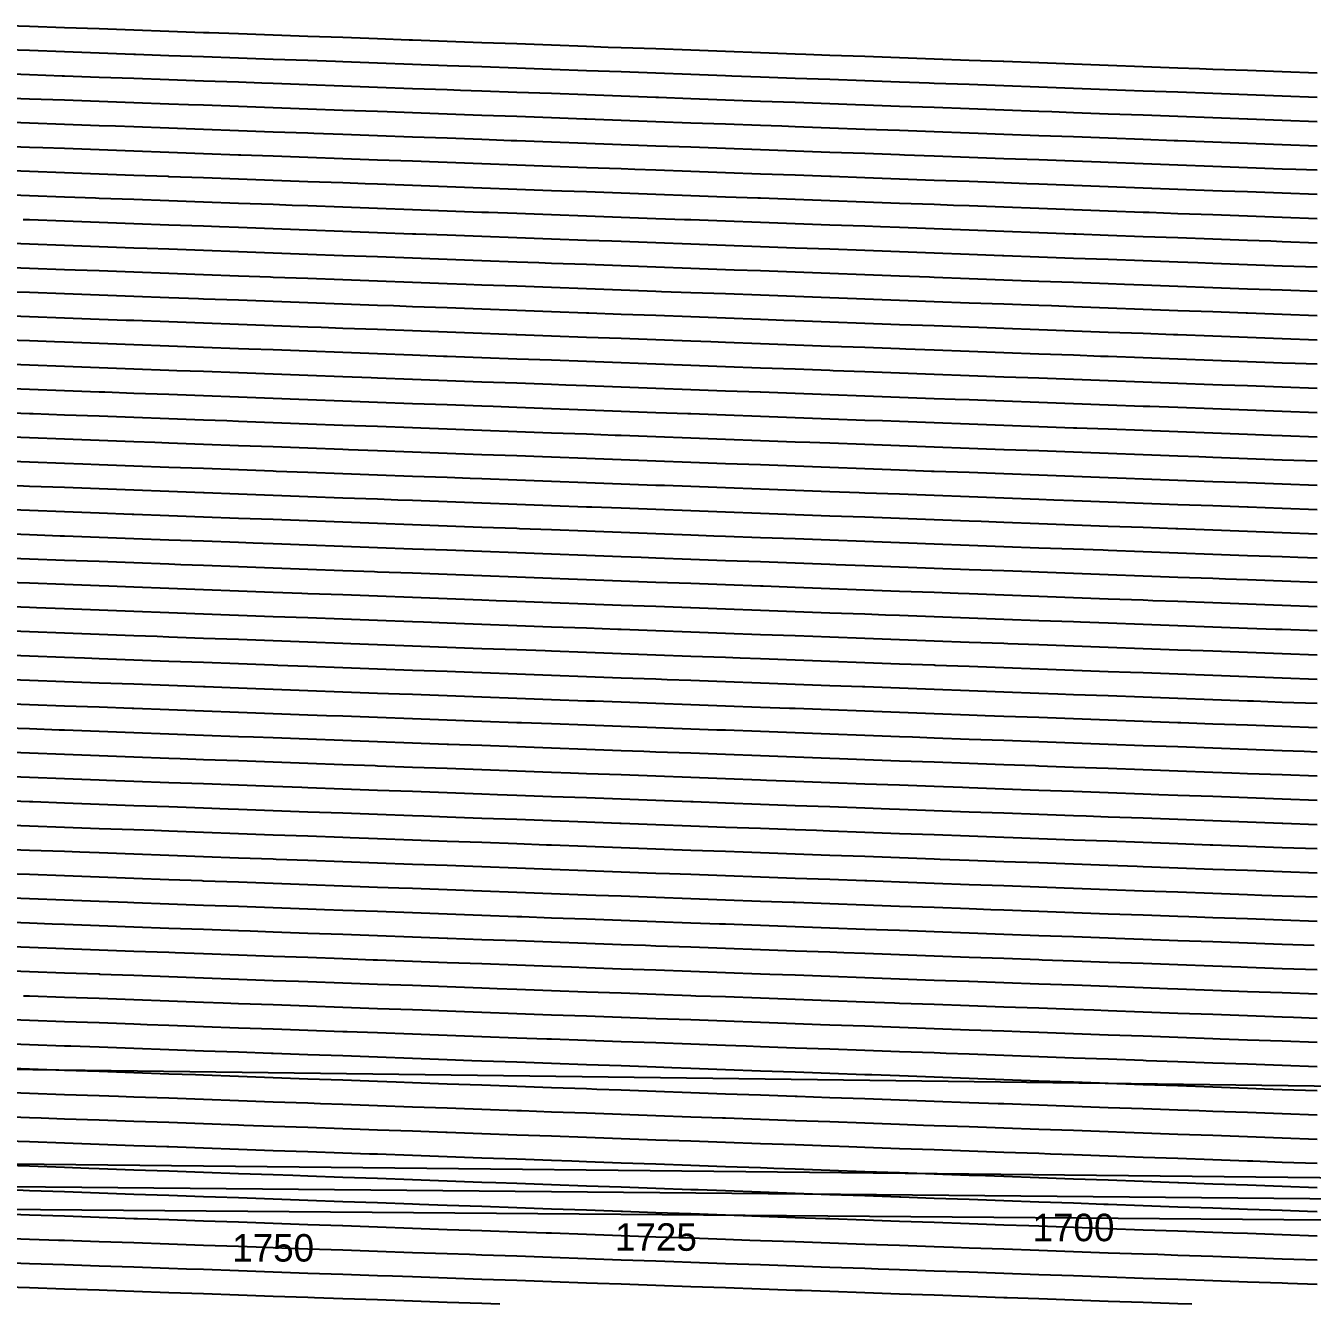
# Model space of a CAD drawing. Header units: metres. Extents: x 228 to 3387, y 31 to 162.
# Drawn here: x 351 to 467.9, y 32.7 to 148.9 of the extents above; entities that cross this region are included whole.
import ezdxf
from ezdxf.enums import TextEntityAlignment as Align

# ---------------------------------------------------------------- set-up
doc = ezdxf.new("R2010")
doc.units = ezdxf.units.M
for name, color, linetype in [('Vs_1000', 7, 'Continuous'), ('Vs_1025', 7, 'Continuous'), ('Vs_1050', 7, 'Continuous'), ('Vs_1075', 7, 'Continuous'), ('Vs_1100', 7, 'Continuous'), ('Vs_1125', 7, 'Continuous'), ('Vs_1150', 7, 'Continuous'), ('Vs_1175', 7, 'Continuous'), ('Vs_1200', 7, 'Continuous'), ('Vs_1225', 7, 'Continuous'), ('Vs_1250', 7, 'Continuous'), ('Vs_1275', 7, 'Continuous'), ('Vs_1300', 7, 'Continuous'), ('Vs_1325', 7, 'Continuous'), ('Vs_1350', 7, 'Continuous'), ('Vs_1375', 7, 'Continuous'), ('Vs_1400', 7, 'Continuous'), ('Vs_1425', 7, 'Continuous'), ('Vs_1450', 7, 'Continuous'), ('Vs_1475', 7, 'Continuous'), ('Vs_1500', 7, 'Continuous'), ('Vs_1525', 7, 'Continuous'), ('Vs_1550', 7, 'Continuous'), ('Vs_1575', 7, 'Continuous'), ('Vs_1600', 7, 'Continuous'), ('Vs_1625', 7, 'Continuous'), ('Vs_1650', 7, 'Continuous'), ('Vs_1675', 7, 'Continuous'), ('Vs_1700', 7, 'Continuous'), ('Vs_1725', 7, 'Continuous'), ('Vs_1750', 7, 'Continuous'), ('Vs_1775', 7, 'Continuous'), ('Vs_1800', 7, 'Continuous'), ('Vs_500', 7, 'Continuous'), ('Vs_525', 7, 'Continuous'), ('Vs_550', 7, 'Continuous'), ('Vs_575', 7, 'Continuous'), ('Vs_600', 7, 'Continuous'), ('Vs_625', 7, 'Continuous'), ('Vs_650', 7, 'Continuous'), ('Vs_675', 7, 'Continuous'), ('Vs_700', 7, 'Continuous'), ('Vs_725', 7, 'Continuous'), ('Vs_750', 7, 'Continuous'), ('Vs_775', 7, 'Continuous'), ('Vs_800', 7, 'Continuous'), ('Vs_825', 7, 'Continuous'), ('Vs_850', 7, 'Continuous'), ('Vs_875', 7, 'Continuous'), ('Vs_900', 7, 'Continuous'), ('Vs_925', 7, 'Continuous'), ('Vs_950', 7, 'Continuous'), ('Vs_975', 7, 'Continuous')]:
    doc.layers.add(name, color=color, linetype=linetype)

msp = doc.modelspace()

# ---------------------------------------------------------------- linework, layer by layer
at = {"layer": 'Vs_1000'}
msp.add_lwpolyline([(468.29, 100.53), (466.55, 100.59), (465.13, 100.65), (461.97, 100.76), (458.81, 100.88), (455.65, 101), (452.49, 101.11), (449.32, 101.23), (448.86, 101.25), (446.16, 101.35), (443, 101.46), (439.84, 101.58), (436.68, 101.7), (433.51, 101.81), (431.17, 101.9), (430.35, 101.93), (427.19, 102.05), (424.03, 102.16), (420.87, 102.28), (417.71, 102.4), (414.54, 102.51), (413.48, 102.55), (411.38, 102.63), (408.22, 102.75), (405.06, 102.86), (401.9, 102.98), (398.74, 103.1), (395.82, 103.21), (395.57, 103.22), (392.41, 103.33), (389.25, 103.45), (386.09, 103.57), (382.93, 103.68), (379.76, 103.8), (378.19, 103.86), (376.6, 103.92), (373.44, 104.04), (370.28, 104.15), (367.12, 104.27), (363.96, 104.39), (360.79, 104.51), (360.62, 104.51), (357.63, 104.62), (354.47, 104.74), (351.31, 104.86), (348.15, 104.98)], dxfattribs=at)
at = {"layer": 'Vs_1025'}
msp.add_lwpolyline([(468.29, 98.33), (465.13, 98.44), (461.97, 98.56), (459.97, 98.63), (458.81, 98.68), (455.65, 98.79), (452.49, 98.91), (449.32, 99.03), (446.16, 99.14), (443, 99.26), (442.27, 99.29), (439.84, 99.38), (436.68, 99.49), (433.51, 99.61), (430.35, 99.73), (427.19, 99.84), (424.57, 99.94), (424.03, 99.96), (420.87, 100.08), (417.71, 100.19), (414.54, 100.31), (411.38, 100.43), (408.22, 100.54), (406.89, 100.59), (405.06, 100.66), (401.9, 100.78), (398.74, 100.89), (395.57, 101.01), (392.41, 101.13), (389.25, 101.25), (389.23, 101.25), (386.09, 101.36), (382.93, 101.48), (379.76, 101.6), (376.6, 101.71), (373.44, 101.83), (371.62, 101.9), (370.28, 101.95), (367.12, 102.07), (363.96, 102.18), (360.79, 102.3), (357.63, 102.42), (354.47, 102.54), (354.09, 102.55), (351.31, 102.66), (348.15, 102.78)], dxfattribs=at)
at = {"layer": 'Vs_1050'}
msp.add_lwpolyline([(468.29, 96.12), (465.13, 96.24), (461.97, 96.36), (458.81, 96.47), (455.65, 96.59), (453.38, 96.67), (452.49, 96.71), (449.32, 96.82), (446.16, 96.94), (443, 97.06), (439.84, 97.17), (436.68, 97.29), (435.67, 97.33), (433.51, 97.41), (430.35, 97.52), (427.19, 97.64), (424.03, 97.76), (420.87, 97.87), (417.97, 97.98), (417.71, 97.99), (414.54, 98.11), (411.38, 98.22), (408.22, 98.34), (405.06, 98.46), (401.9, 98.57), (400.29, 98.63), (398.74, 98.69), (395.57, 98.81), (392.41, 98.92), (389.25, 99.04), (386.09, 99.16), (382.93, 99.28), (382.65, 99.29), (379.76, 99.39), (376.6, 99.51), (373.44, 99.63), (370.28, 99.75), (367.12, 99.86), (365.06, 99.94), (363.96, 99.98), (360.79, 100.1), (357.63, 100.22), (354.47, 100.33), (351.31, 100.45), (348.15, 100.57)], dxfattribs=at)
at = {"layer": 'Vs_1075'}
msp.add_lwpolyline([(468.29, 93.92), (465.13, 94.04), (464.52, 94.06), (461.97, 94.15), (458.81, 94.27), (455.65, 94.39), (452.49, 94.5), (449.32, 94.62), (446.79, 94.71), (446.16, 94.74), (443, 94.85), (439.84, 94.97), (436.68, 95.09), (433.51, 95.2), (430.35, 95.32), (429.07, 95.37), (427.19, 95.44), (424.03, 95.55), (420.87, 95.67), (417.71, 95.79), (414.54, 95.9), (411.38, 96.02), (411.37, 96.02), (408.22, 96.14), (405.06, 96.25), (401.9, 96.37), (398.74, 96.49), (395.57, 96.6), (393.69, 96.67), (392.41, 96.72), (389.25, 96.84), (386.09, 96.95), (382.93, 97.07), (379.76, 97.19), (376.6, 97.31), (376.06, 97.33), (373.44, 97.42), (370.28, 97.54), (367.12, 97.66), (363.96, 97.78), (360.79, 97.89), (358.5, 97.98), (357.63, 98.01), (354.47, 98.13), (351.31, 98.25), (348.15, 98.37)], dxfattribs=at)
at = {"layer": 'Vs_1100'}
msp.add_lwpolyline([(468.29, 91.72), (465.13, 91.84), (461.97, 91.95), (458.81, 92.07), (457.93, 92.1), (455.65, 92.18), (452.49, 92.3), (449.32, 92.42), (446.16, 92.53), (443, 92.65), (440.19, 92.75), (439.84, 92.77), (436.68, 92.88), (433.51, 93), (430.35, 93.12), (427.19, 93.23), (424.03, 93.35), (422.47, 93.41), (420.87, 93.47), (417.71, 93.58), (414.54, 93.7), (411.38, 93.82), (408.22, 93.93), (405.06, 94.05), (404.77, 94.06), (401.9, 94.17), (398.74, 94.28), (395.57, 94.4), (392.41, 94.52), (389.25, 94.63), (387.09, 94.71), (386.09, 94.75), (382.93, 94.87), (379.76, 94.99), (376.6, 95.1), (373.44, 95.22), (370.28, 95.34), (369.47, 95.37), (367.12, 95.45), (363.96, 95.57), (360.79, 95.69), (357.63, 95.81), (354.47, 95.93), (351.93, 96.02), (351.31, 96.04), (348.15, 96.16)], dxfattribs=at)
at = {"layer": 'Vs_1125'}
msp.add_lwpolyline([(468.29, 89.52), (465.13, 89.63), (461.97, 89.75), (458.81, 89.87), (455.65, 89.98), (452.49, 90.1), (451.34, 90.14), (449.32, 90.21), (446.16, 90.33), (443, 90.45), (439.84, 90.56), (436.68, 90.68), (433.59, 90.79), (433.51, 90.8), (430.35, 90.91), (427.19, 91.03), (424.03, 91.15), (420.87, 91.26), (417.71, 91.38), (415.86, 91.45), (414.54, 91.5), (411.38, 91.61), (408.22, 91.73), (405.06, 91.85), (401.9, 91.96), (398.74, 92.08), (398.16, 92.1), (395.57, 92.2), (392.41, 92.31), (389.25, 92.43), (386.09, 92.55), (382.93, 92.66), (380.49, 92.75), (379.76, 92.78), (376.6, 92.9), (373.44, 93.02), (370.28, 93.13), (367.12, 93.25), (363.96, 93.37), (362.89, 93.41), (360.79, 93.48), (357.63, 93.6), (354.47, 93.72), (351.31, 93.84), (348.15, 93.96)], dxfattribs=at)
at = {"layer": 'Vs_1150'}
msp.add_lwpolyline([(468.29, 87.32), (465.13, 87.43), (462.51, 87.53), (461.97, 87.55), (458.81, 87.66), (455.65, 87.78), (452.49, 87.9), (449.32, 88.01), (446.16, 88.13), (444.74, 88.18), (443, 88.24), (439.84, 88.36), (436.68, 88.48), (433.51, 88.59), (430.35, 88.71), (427.19, 88.83), (426.98, 88.83), (424.03, 88.94), (420.87, 89.06), (417.71, 89.18), (414.54, 89.29), (411.38, 89.41), (409.25, 89.49), (408.22, 89.53), (405.06, 89.64), (401.9, 89.76), (398.74, 89.88), (395.57, 89.99), (392.41, 90.11), (391.54, 90.14), (389.25, 90.23), (386.09, 90.34), (382.93, 90.46), (379.76, 90.58), (376.6, 90.69), (373.88, 90.79), (373.44, 90.81), (370.28, 90.93), (367.12, 91.04), (363.96, 91.16), (360.79, 91.28), (357.63, 91.4), (356.29, 91.45), (354.47, 91.51), (351.31, 91.63), (348.15, 91.75)], dxfattribs=at)
at = {"layer": 'Vs_1175'}
msp.add_lwpolyline([(468.29, 85.11), (465.13, 85.23), (461.97, 85.35), (458.81, 85.46), (455.92, 85.57), (455.65, 85.58), (452.49, 85.69), (449.32, 85.81), (446.16, 85.93), (443, 86.04), (439.84, 86.16), (438.13, 86.22), (436.68, 86.27), (433.51, 86.39), (430.35, 86.51), (427.19, 86.62), (424.03, 86.74), (420.87, 86.86), (420.37, 86.87), (417.71, 86.97), (414.54, 87.09), (411.38, 87.21), (408.22, 87.32), (405.06, 87.44), (402.63, 87.53), (401.9, 87.55), (398.74, 87.67), (395.57, 87.79), (392.41, 87.9), (389.25, 88.02), (386.09, 88.14), (384.92, 88.18), (382.93, 88.25), (379.76, 88.37), (376.6, 88.49), (373.44, 88.61), (370.28, 88.72), (367.27, 88.83), (367.12, 88.84), (363.96, 88.96), (360.79, 89.07), (357.63, 89.19), (354.47, 89.31), (351.31, 89.43), (349.68, 89.49)], dxfattribs=at)
at = {"layer": 'Vs_1200'}
msp.add_lwpolyline([(468.29, 82.91), (467.13, 82.95), (465.13, 83.03), (461.97, 83.14), (458.81, 83.26), (455.65, 83.38), (452.49, 83.49), (449.32, 83.61), (449.31, 83.61), (446.16, 83.72), (443, 83.84), (439.84, 83.96), (436.68, 84.07), (433.51, 84.19), (431.52, 84.26), (430.35, 84.3), (427.19, 84.42), (424.03, 84.54), (420.87, 84.65), (417.71, 84.77), (414.54, 84.89), (413.74, 84.91), (411.38, 85), (408.22, 85.12), (405.06, 85.23), (401.9, 85.35), (398.74, 85.47), (396, 85.57), (395.57, 85.58), (392.41, 85.7), (389.25, 85.82), (386.09, 85.93), (382.93, 86.05), (379.76, 86.17), (378.29, 86.22), (376.6, 86.28), (373.44, 86.4), (370.28, 86.52), (367.12, 86.63), (363.96, 86.75), (360.79, 86.87), (360.64, 86.87), (357.63, 86.99), (354.47, 87.1), (351.31, 87.22), (348.15, 87.34)], dxfattribs=at)
at = {"layer": 'Vs_1225'}
msp.add_lwpolyline([(468.29, 80.71), (465.13, 80.83), (461.97, 80.94), (460.53, 80.99), (458.81, 81.06), (455.65, 81.17), (452.49, 81.29), (449.32, 81.41), (446.16, 81.52), (443, 81.64), (442.7, 81.65), (439.84, 81.75), (436.68, 81.87), (433.51, 81.99), (430.35, 82.1), (427.19, 82.22), (424.89, 82.3), (424.03, 82.33), (420.87, 82.45), (417.71, 82.57), (414.54, 82.68), (411.38, 82.8), (408.22, 82.91), (407.11, 82.95), (405.06, 83.03), (401.9, 83.15), (398.74, 83.26), (395.57, 83.38), (392.41, 83.5), (389.36, 83.61), (389.25, 83.61), (386.09, 83.73), (382.93, 83.85), (379.76, 83.96), (376.6, 84.08), (373.44, 84.2), (371.65, 84.26), (370.28, 84.31), (367.12, 84.43), (363.96, 84.55), (360.79, 84.66), (357.63, 84.78), (354.47, 84.9), (353.99, 84.91), (351.31, 85.01), (348.15, 85.13)], dxfattribs=at)
at = {"layer": 'Vs_1250'}
msp.add_lwpolyline([(468.29, 78.51), (465.13, 78.63), (461.97, 78.74), (458.81, 78.86), (455.65, 78.97), (453.92, 79.04), (452.49, 79.09), (449.32, 79.2), (446.16, 79.32), (443, 79.43), (439.84, 79.55), (436.68, 79.67), (436.08, 79.69), (433.51, 79.78), (430.35, 79.9), (427.19, 80.01), (424.03, 80.13), (420.87, 80.25), (418.26, 80.34), (417.71, 80.36), (414.54, 80.48), (411.38, 80.59), (408.22, 80.71), (405.06, 80.83), (401.9, 80.94), (400.47, 80.99), (398.74, 81.06), (395.57, 81.17), (392.41, 81.29), (389.25, 81.41), (386.09, 81.52), (382.93, 81.64), (382.71, 81.65), (379.76, 81.76), (376.6, 81.87), (373.44, 81.99), (370.28, 82.11), (367.12, 82.22), (364.99, 82.3), (363.96, 82.34), (360.79, 82.46), (357.63, 82.57), (354.47, 82.69), (351.31, 82.81), (348.15, 82.92)], dxfattribs=at)
at = {"layer": 'Vs_1275'}
msp.add_lwpolyline([(468.29, 76.31), (465.19, 76.42), (465.13, 76.42), (461.97, 76.54), (458.81, 76.66), (455.65, 76.77), (452.49, 76.89), (449.32, 77), (447.3, 77.08), (446.16, 77.12), (443, 77.23), (439.84, 77.35), (436.68, 77.46), (433.51, 77.58), (430.35, 77.7), (429.44, 77.73), (427.19, 77.81), (424.03, 77.93), (420.87, 78.04), (417.71, 78.16), (414.54, 78.27), (411.61, 78.38), (411.38, 78.39), (408.22, 78.51), (405.06, 78.62), (401.9, 78.74), (398.74, 78.85), (395.57, 78.97), (393.81, 79.04), (392.41, 79.09), (389.25, 79.2), (386.09, 79.32), (382.93, 79.43), (379.76, 79.55), (376.6, 79.67), (376.04, 79.69), (373.44, 79.78), (370.28, 79.9), (367.12, 80.02), (363.96, 80.13), (360.79, 80.25), (358.31, 80.34), (357.63, 80.37), (354.47, 80.48), (351.31, 80.6), (348.15, 80.72)], dxfattribs=at)
at = {"layer": 'Vs_1300'}
msp.add_lwpolyline([(468.29, 74.11), (465.13, 74.22), (461.97, 74.34), (458.81, 74.45), (458.57, 74.46), (455.65, 74.57), (452.49, 74.68), (449.32, 74.8), (446.16, 74.92), (443, 75.03), (440.67, 75.12), (439.84, 75.15), (436.68, 75.26), (433.51, 75.38), (430.35, 75.49), (427.19, 75.61), (424.03, 75.72), (422.8, 75.77), (420.87, 75.84), (417.71, 75.96), (414.54, 76.07), (411.38, 76.19), (408.22, 76.3), (405.06, 76.42), (404.95, 76.42), (401.9, 76.53), (398.74, 76.65), (395.57, 76.77), (392.41, 76.88), (389.25, 77), (387.13, 77.08), (386.09, 77.11), (382.93, 77.23), (379.76, 77.35), (376.6, 77.46), (373.44, 77.58), (370.28, 77.69), (369.35, 77.73), (367.12, 77.81), (363.96, 77.93), (360.79, 78.04), (357.63, 78.16), (354.47, 78.28), (351.6, 78.38), (351.31, 78.39), (348.15, 78.51)], dxfattribs=at)
at = {"layer": 'Vs_1325'}
msp.add_lwpolyline([(468.29, 71.91), (465.13, 72.02), (461.97, 72.14), (458.81, 72.25), (455.65, 72.37), (452.49, 72.48), (451.94, 72.5), (449.32, 72.6), (446.16, 72.71), (443, 72.83), (439.84, 72.94), (436.68, 73.06), (434.03, 73.16), (433.51, 73.17), (430.35, 73.29), (427.19, 73.41), (424.03, 73.52), (420.87, 73.64), (417.71, 73.75), (416.14, 73.81), (414.54, 73.87), (411.38, 73.98), (408.22, 74.1), (405.06, 74.21), (401.9, 74.33), (398.74, 74.45), (398.27, 74.46), (395.57, 74.56), (392.41, 74.68), (389.25, 74.79), (386.09, 74.91), (382.93, 75.02), (380.44, 75.12), (379.76, 75.14), (376.6, 75.26), (373.44, 75.37), (370.28, 75.49), (367.12, 75.6), (363.96, 75.72), (362.64, 75.77), (360.79, 75.84), (357.63, 75.95), (354.47, 76.07), (351.31, 76.18), (348.15, 76.3)], dxfattribs=at)
at = {"layer": 'Vs_1350'}
msp.add_lwpolyline([(468.29, 69.71), (465.13, 69.82), (463.27, 69.89), (461.97, 69.94), (458.81, 70.05), (455.65, 70.17), (452.49, 70.28), (449.32, 70.4), (446.16, 70.51), (445.3, 70.54), (443, 70.63), (439.84, 70.74), (436.68, 70.86), (433.51, 70.97), (430.35, 71.09), (427.37, 71.2), (427.19, 71.2), (424.03, 71.32), (420.87, 71.43), (417.71, 71.55), (414.54, 71.66), (411.38, 71.78), (409.46, 71.85), (408.22, 71.89), (405.06, 72.01), (401.9, 72.13), (398.74, 72.24), (395.57, 72.36), (392.41, 72.47), (391.58, 72.5), (389.25, 72.59), (386.09, 72.7), (382.93, 72.82), (379.76, 72.93), (376.6, 73.05), (373.72, 73.16), (373.44, 73.17), (370.28, 73.28), (367.12, 73.4), (363.96, 73.51), (360.79, 73.63), (357.63, 73.75), (355.89, 73.81), (354.47, 73.86), (351.31, 73.98), (348.15, 74.09)], dxfattribs=at)
at = {"layer": 'Vs_1375'}
msp.add_lwpolyline([(468.29, 67.51), (465.13, 67.62), (461.97, 67.74), (458.81, 67.85), (456.63, 67.93), (455.65, 67.97), (452.49, 68.08), (449.32, 68.19), (446.16, 68.31), (443, 68.42), (439.84, 68.54), (438.65, 68.58), (436.68, 68.65), (433.51, 68.77), (430.35, 68.88), (427.19, 69), (424.03, 69.11), (420.87, 69.23), (420.69, 69.24), (417.71, 69.34), (414.54, 69.46), (411.38, 69.58), (408.22, 69.69), (405.06, 69.81), (402.77, 69.89), (401.9, 69.92), (398.74, 70.04), (395.57, 70.15), (392.41, 70.27), (389.25, 70.38), (386.09, 70.5), (384.86, 70.54), (382.93, 70.61), (379.76, 70.73), (376.6, 70.84), (373.44, 70.96), (370.28, 71.08), (367.12, 71.19), (366.98, 71.2), (363.96, 71.31), (360.79, 71.42), (357.63, 71.54), (354.47, 71.65), (351.31, 71.77), (349.1, 71.85)], dxfattribs=at)
at = {"layer": 'Vs_1400'}
msp.add_lwpolyline([(468.01, 65.32), (465.13, 65.42), (461.97, 65.54), (458.81, 65.65), (455.65, 65.76), (452.49, 65.88), (449.98, 65.97), (449.32, 65.99), (446.16, 66.11), (443, 66.22), (439.84, 66.34), (436.68, 66.45), (433.51, 66.57), (431.97, 66.62), (430.35, 66.68), (427.19, 66.8), (424.03, 66.91), (420.87, 67.03), (417.71, 67.14), (414.54, 67.26), (414, 67.28), (411.38, 67.37), (408.22, 67.49), (405.06, 67.6), (401.9, 67.72), (398.74, 67.83), (396.05, 67.93), (395.57, 67.95), (392.41, 68.06), (389.25, 68.18), (386.09, 68.29), (382.93, 68.41), (379.76, 68.52), (378.12, 68.58), (376.6, 68.64), (373.44, 68.75), (370.28, 68.87), (367.12, 68.98), (363.96, 69.1), (360.79, 69.21), (360.2, 69.24), (357.63, 69.33), (354.47, 69.44), (351.31, 69.56), (348.15, 69.68)], dxfattribs=at)
at = {"layer": 'Vs_1425'}
msp.add_lwpolyline([(468.29, 63.11), (465.13, 63.22), (461.97, 63.33), (461.36, 63.36), (458.81, 63.45), (455.65, 63.56), (452.49, 63.68), (449.32, 63.79), (446.16, 63.91), (443.31, 64.01), (443, 64.02), (439.84, 64.14), (436.68, 64.25), (433.51, 64.36), (430.35, 64.48), (427.19, 64.59), (425.28, 64.66), (424.03, 64.71), (420.87, 64.82), (417.71, 64.94), (414.54, 65.05), (411.38, 65.17), (408.22, 65.28), (407.28, 65.32), (405.06, 65.4), (401.9, 65.51), (398.74, 65.63), (395.57, 65.74), (392.41, 65.86), (389.31, 65.97), (389.25, 65.97), (386.09, 66.09), (382.93, 66.2), (379.76, 66.32), (376.6, 66.43), (373.44, 66.55), (371.35, 66.62), (370.28, 66.66), (367.12, 66.78), (363.96, 66.89), (360.79, 67.01), (357.63, 67.12), (354.47, 67.24), (353.37, 67.28), (351.31, 67.35), (348.15, 67.47)], dxfattribs=at)
at = {"layer": 'Vs_1450'}
msp.add_lwpolyline([(468.29, 60.91), (465.13, 61.02), (461.97, 61.13), (458.81, 61.25), (455.65, 61.36), (454.7, 61.4), (452.49, 61.48), (449.32, 61.59), (446.16, 61.71), (443, 61.82), (439.84, 61.93), (436.68, 62.05), (436.62, 62.05), (433.51, 62.16), (430.35, 62.28), (427.19, 62.39), (424.03, 62.51), (420.87, 62.62), (418.57, 62.7), (417.71, 62.73), (414.54, 62.85), (411.38, 62.96), (408.22, 63.08), (405.06, 63.19), (401.9, 63.31), (400.55, 63.36), (398.74, 63.42), (395.57, 63.54), (392.41, 63.65), (389.25, 63.77), (386.09, 63.88), (382.93, 64), (382.54, 64.01), (379.76, 64.11), (376.6, 64.23), (373.44, 64.34), (370.28, 64.45), (367.12, 64.57), (364.53, 64.66), (363.96, 64.68), (360.79, 64.8), (357.63, 64.91), (354.47, 65.03), (351.31, 65.14), (348.15, 65.26)], dxfattribs=at)
at = {"layer": 'Vs_1475'}
msp.add_lwpolyline([(468.29, 58.71), (466.15, 58.78), (465.13, 58.82), (461.97, 58.93), (458.81, 59.05), (455.65, 59.16), (452.49, 59.28), (449.32, 59.39), (448.01, 59.44), (446.16, 59.5), (443, 59.62), (439.84, 59.73), (436.68, 59.85), (433.51, 59.96), (430.35, 60.07), (429.91, 60.09), (427.19, 60.19), (424.03, 60.3), (420.87, 60.42), (417.71, 60.53), (414.54, 60.65), (411.84, 60.74), (411.38, 60.76), (408.22, 60.87), (405.06, 60.99), (401.9, 61.1), (398.74, 61.22), (395.57, 61.33), (393.79, 61.4), (392.41, 61.45), (389.25, 61.56), (386.09, 61.68), (382.93, 61.79), (379.76, 61.9), (376.6, 62.02), (375.74, 62.05), (373.44, 62.13), (370.28, 62.25), (367.12, 62.36), (363.96, 62.48), (360.79, 62.59), (357.68, 62.7), (357.63, 62.71), (354.47, 62.82), (351.31, 62.93), (348.15, 63.05)], dxfattribs=at)
at = {"layer": 'Vs_1500'}
msp.add_lwpolyline([(468.29, 56.51), (465.13, 56.62), (461.97, 56.73), (459.47, 56.82), (458.81, 56.85), (455.65, 56.96), (452.49, 57.08), (449.32, 57.19), (446.16, 57.3), (443, 57.42), (441.31, 57.48), (439.84, 57.53), (436.68, 57.64), (433.51, 57.76), (430.35, 57.87), (427.19, 57.99), (424.03, 58.1), (423.18, 58.13), (420.87, 58.21), (417.71, 58.33), (414.54, 58.44), (411.38, 58.56), (408.22, 58.67), (405.08, 58.78), (405.06, 58.78), (401.9, 58.9), (398.74, 59.01), (395.57, 59.13), (392.41, 59.24), (389.25, 59.36), (386.99, 59.44), (386.09, 59.47), (382.93, 59.58), (379.76, 59.7), (376.6, 59.81), (373.44, 59.93), (370.28, 60.04), (368.9, 60.09), (367.12, 60.15), (363.96, 60.27), (360.79, 60.38), (357.63, 60.5), (354.47, 60.61), (351.31, 60.72), (350.76, 60.74)], dxfattribs=at)
at = {"layer": 'Vs_1525'}
msp.add_lwpolyline([(468.29, 54.31), (465.13, 54.42), (461.97, 54.53), (458.81, 54.65), (455.65, 54.76), (452.77, 54.86), (452.49, 54.87), (449.32, 54.99), (446.16, 55.1), (443, 55.22), (439.84, 55.33), (436.68, 55.44), (434.58, 55.52), (433.51, 55.56), (430.35, 55.67), (427.19, 55.78), (424.03, 55.9), (420.87, 56.01), (417.71, 56.12), (416.43, 56.17), (414.54, 56.24), (411.38, 56.35), (408.22, 56.47), (405.06, 56.58), (401.9, 56.69), (398.74, 56.81), (398.3, 56.82), (395.57, 56.92), (392.41, 57.04), (389.25, 57.15), (386.09, 57.26), (382.93, 57.38), (380.17, 57.48), (379.76, 57.49), (376.6, 57.61), (373.44, 57.72), (370.28, 57.83), (367.12, 57.95), (363.96, 58.06), (362.01, 58.13), (360.79, 58.17), (357.63, 58.29), (354.47, 58.4), (351.31, 58.51), (348.15, 58.63)], dxfattribs=at)
at = {"layer": 'Vs_1550'}
msp.add_lwpolyline([(468.29, 52.11), (465.13, 52.22), (464.3, 52.25), (461.97, 52.33), (458.81, 52.45), (455.65, 52.56), (452.49, 52.67), (449.32, 52.79), (446.16, 52.9), (446.05, 52.9), (443, 53.01), (439.84, 53.13), (436.68, 53.24), (433.51, 53.35), (430.35, 53.47), (427.84, 53.56), (427.19, 53.58), (424.03, 53.69), (420.87, 53.81), (417.71, 53.92), (414.54, 54.04), (411.38, 54.15), (409.65, 54.21), (408.22, 54.26), (405.06, 54.38), (401.9, 54.49), (398.74, 54.6), (395.57, 54.72), (392.41, 54.83), (391.48, 54.86), (389.25, 54.94), (386.09, 55.06), (382.93, 55.17), (379.76, 55.29), (376.6, 55.4), (373.44, 55.51), (373.3, 55.52), (370.28, 55.63), (367.12, 55.74), (363.96, 55.85), (360.79, 55.97), (357.63, 56.08), (355.06, 56.17), (354.47, 56.19), (351.31, 56.31), (348.15, 56.42)], dxfattribs=at)
at = {"layer": 'Vs_1575'}
msp.add_lwpolyline([(468.29, 49.91), (465.13, 50.02), (461.97, 50.14), (458.81, 50.25), (457.59, 50.29), (455.65, 50.36), (452.49, 50.47), (449.32, 50.59), (446.16, 50.7), (443, 50.81), (439.84, 50.93), (439.31, 50.94), (436.68, 51.04), (433.51, 51.15), (430.35, 51.27), (427.19, 51.38), (424.03, 51.49), (421.06, 51.6), (420.87, 51.61), (417.71, 51.72), (414.54, 51.83), (411.38, 51.95), (408.22, 52.06), (405.06, 52.17), (402.84, 52.25), (401.9, 52.29), (398.74, 52.4), (395.57, 52.51), (392.41, 52.63), (389.25, 52.74), (386.09, 52.85), (384.63, 52.9), (382.93, 52.97), (379.76, 53.08), (376.6, 53.19), (373.44, 53.31), (370.28, 53.42), (367.12, 53.53), (366.38, 53.56), (363.96, 53.64), (360.79, 53.76), (357.63, 53.87), (354.47, 53.98), (351.31, 54.1), (348.15, 54.21)], dxfattribs=at)
at = {"layer": 'Vs_1600'}
for points in [[(228, 55.65), (1154.75, 43.81)], [(468.29, 47.71), (465.13, 47.82), (461.97, 47.94), (458.81, 48.05), (455.65, 48.16), (452.49, 48.27), (450.85, 48.33), (449.32, 48.39), (446.16, 48.5), (443, 48.61), (439.84, 48.72), (436.68, 48.84), (433.51, 48.95), (432.54, 48.98), (430.35, 49.06), (427.19, 49.18), (424.03, 49.29), (420.87, 49.4), (417.71, 49.52), (414.54, 49.63), (414.27, 49.64), (411.38, 49.74), (408.22, 49.85), (405.06, 49.97), (401.9, 50.08), (398.74, 50.19), (396, 50.29), (395.57, 50.31), (392.41, 50.42), (389.25, 50.53), (386.09, 50.65), (382.93, 50.76), (379.76, 50.87), (377.73, 50.94), (376.6, 50.99), (373.44, 51.1), (370.28, 51.21), (367.12, 51.32), (363.96, 51.44), (360.79, 51.55), (359.4, 51.6), (357.63, 51.66), (354.47, 51.77), (351.31, 51.89), (348.15, 52)]]:
    msp.add_lwpolyline(points, dxfattribs=at)
at = {"layer": 'Vs_1625'}
msp.add_lwpolyline([(468.29, 45.51), (465.13, 45.62), (462.46, 45.72), (461.97, 45.74), (458.81, 45.85), (455.65, 45.96), (452.49, 46.07), (449.32, 46.19), (446.16, 46.3), (444.08, 46.37), (443, 46.41), (439.84, 46.52), (436.68, 46.64), (433.51, 46.75), (430.35, 46.86), (427.19, 46.97), (425.75, 47.03), (424.03, 47.09), (420.87, 47.2), (417.71, 47.31), (414.54, 47.42), (411.38, 47.54), (408.22, 47.65), (407.44, 47.68), (405.06, 47.76), (401.9, 47.88), (398.74, 47.99), (395.57, 48.1), (392.41, 48.21), (389.25, 48.33), (389.13, 48.33), (386.09, 48.44), (382.93, 48.55), (379.76, 48.67), (376.6, 48.78), (373.44, 48.89), (370.79, 48.98), (370.28, 49), (367.12, 49.12), (363.96, 49.23), (360.79, 49.34), (357.63, 49.45), (354.47, 49.56), (352.36, 49.64), (351.31, 49.68), (348.15, 49.79)], dxfattribs=at)
at = {"layer": 'Vs_1650'}
msp.add_lwpolyline([(468.29, 43.31), (465.13, 43.42), (461.97, 43.54), (458.81, 43.65), (455.7, 43.76), (455.65, 43.76), (452.49, 43.87), (449.32, 43.99), (446.16, 44.1), (443, 44.21), (439.84, 44.32), (437.3, 44.41), (436.68, 44.43), (433.51, 44.55), (430.35, 44.66), (427.19, 44.77), (424.03, 44.88), (420.87, 45), (418.93, 45.07), (417.71, 45.11), (414.54, 45.22), (411.38, 45.33), (408.22, 45.45), (405.06, 45.56), (401.9, 45.67), (400.57, 45.72), (398.74, 45.78), (395.57, 45.9), (392.41, 46.01), (389.25, 46.12), (386.09, 46.23), (382.93, 46.35), (382.21, 46.37), (379.76, 46.46), (376.6, 46.57), (373.44, 46.68), (370.28, 46.8), (367.12, 46.91), (363.96, 47.02), (363.78, 47.03), (360.79, 47.13), (357.63, 47.24), (354.47, 47.35), (351.31, 47.47), (348.15, 47.58)], dxfattribs=at)
at = {"layer": 'Vs_1675'}
msp.add_lwpolyline([(468.29, 41.11), (467.41, 41.15), (465.13, 41.23), (461.97, 41.34), (458.81, 41.45), (455.65, 41.56), (452.49, 41.67), (449.32, 41.78), (448.92, 41.8), (446.16, 41.9), (443, 42.01), (439.84, 42.12), (436.68, 42.23), (433.51, 42.34), (430.48, 42.45), (430.35, 42.46), (427.19, 42.57), (424.03, 42.68), (420.87, 42.79), (417.71, 42.91), (414.54, 43.02), (412.07, 43.11), (411.38, 43.13), (408.22, 43.24), (405.06, 43.35), (401.9, 43.47), (398.74, 43.58), (395.57, 43.69), (393.67, 43.76), (392.41, 43.8), (389.25, 43.92), (386.09, 44.03), (382.93, 44.14), (379.76, 44.25), (376.6, 44.36), (375.24, 44.41), (373.44, 44.48), (370.28, 44.59), (367.12, 44.7), (363.96, 44.81), (360.79, 44.92), (357.63, 45.03), (356.71, 45.07), (354.47, 45.14), (351.31, 45.26), (348.15, 45.37)], dxfattribs=at)
at = {"layer": 'Vs_1700'}
for points in [[(228, 46.77), (1245.04, 36.13)], [(468.29, 38.92), (465.13, 39.03), (461.97, 39.14), (460.63, 39.19), (458.81, 39.25), (455.65, 39.36), (452.49, 39.47), (449.32, 39.58), (446.16, 39.7), (443, 39.81), (442.11, 39.84), (439.84, 39.92), (436.68, 40.03), (433.51, 40.14), (430.35, 40.25), (427.19, 40.37), (424.03, 40.48), (423.64, 40.49), (420.87, 40.59), (417.71, 40.7), (414.54, 40.81), (411.38, 40.93), (408.22, 41.04), (405.19, 41.15), (405.06, 41.15), (401.9, 41.26), (398.74, 41.37), (395.57, 41.49), (392.41, 41.6), (389.25, 41.71), (386.73, 41.8), (386.09, 41.82), (382.93, 41.93), (379.76, 42.04), (376.6, 42.16), (373.44, 42.27), (370.28, 42.38), (368.21, 42.45), (367.12, 42.49), (363.96, 42.6), (360.79, 42.71), (357.63, 42.82), (354.47, 42.93), (351.31, 43.04), (349.56, 43.11)]]:
    msp.add_lwpolyline(points, dxfattribs=at)
at = {"layer": 'Vs_1725'}
for points in [[(228, 44.54), (1301.34, 34.63)], [(468.29, 36.72), (465.13, 36.83), (461.97, 36.94), (458.81, 37.05), (455.65, 37.16), (453.82, 37.23), (452.49, 37.27), (449.32, 37.38), (446.16, 37.5), (443, 37.61), (439.84, 37.72), (436.68, 37.83), (435.27, 37.88), (433.51, 37.94), (430.35, 38.05), (427.19, 38.16), (424.03, 38.28), (420.87, 38.39), (417.71, 38.5), (416.76, 38.53), (414.54, 38.61), (411.38, 38.72), (408.22, 38.83), (405.06, 38.95), (401.9, 39.06), (398.74, 39.17), (398.26, 39.19), (395.57, 39.28), (392.41, 39.39), (389.25, 39.5), (386.09, 39.62), (382.93, 39.73), (379.76, 39.84), (379.73, 39.84), (376.6, 39.95), (373.44, 40.06), (370.28, 40.17), (367.12, 40.28), (363.96, 40.39), (361.11, 40.49), (360.79, 40.5), (357.63, 40.61), (354.47, 40.72), (351.31, 40.83), (348.15, 40.94)]]:
    msp.add_lwpolyline(points, dxfattribs=at)
at = {"layer": 'Vs_1750'}
for points in [[(228, 42.32), (1376.52, 33.09)], [(468.29, 34.52), (465.63, 34.61), (465.13, 34.63), (461.97, 34.74), (458.81, 34.85), (455.65, 34.96), (452.49, 35.07), (449.32, 35.18), (446.99, 35.27), (446.16, 35.3), (443, 35.41), (439.84, 35.52), (436.68, 35.63), (433.51, 35.74), (430.35, 35.85), (428.41, 35.92), (427.19, 35.96), (424.03, 36.07), (420.87, 36.19), (417.71, 36.3), (414.54, 36.41), (411.38, 36.52), (409.85, 36.57), (408.22, 36.63), (405.06, 36.74), (401.9, 36.85), (398.74, 36.96), (395.57, 37.08), (392.41, 37.19), (391.29, 37.23), (389.25, 37.3), (386.09, 37.41), (382.93, 37.52), (379.76, 37.63), (376.6, 37.74), (373.44, 37.85), (372.68, 37.88), (370.28, 37.96), (367.12, 38.07), (363.96, 38.18), (360.79, 38.29), (357.63, 38.4), (354.47, 38.51), (353.94, 38.53), (351.31, 38.62), (348.15, 38.73)]]:
    msp.add_lwpolyline(points, dxfattribs=at)
at = {"layer": 'Vs_1775'}
msp.add_lwpolyline([(456.91, 32.72), (455.65, 32.76), (452.49, 32.87), (449.32, 32.98), (446.16, 33.1), (443, 33.21), (440.13, 33.31), (439.84, 33.32), (436.68, 33.43), (433.51, 33.54), (430.35, 33.65), (427.19, 33.76), (424.03, 33.87), (421.51, 33.96), (420.87, 33.98), (417.71, 34.09), (414.54, 34.2), (411.38, 34.32), (408.22, 34.43), (405.06, 34.54), (402.9, 34.61), (401.9, 34.65), (398.74, 34.76), (395.57, 34.87), (392.41, 34.98), (389.25, 35.09), (386.09, 35.2), (384.27, 35.27), (382.93, 35.31), (379.76, 35.42), (376.6, 35.53), (373.44, 35.64), (370.28, 35.76), (367.12, 35.87), (365.56, 35.92), (363.96, 35.98), (360.79, 36.09), (357.63, 36.19), (354.47, 36.3), (351.31, 36.41), (348.15, 36.52)], dxfattribs=at)
at = {"layer": 'Vs_1800'}
msp.add_lwpolyline([(394.03, 32.72), (392.41, 32.78), (389.25, 32.89), (386.09, 33), (382.93, 33.11), (379.76, 33.22), (377.2, 33.31), (376.6, 33.33), (373.44, 33.44), (370.28, 33.55), (367.12, 33.66), (363.96, 33.77), (360.79, 33.88), (358.37, 33.96), (357.63, 33.99), (354.47, 34.09), (351.31, 34.2), (348.15, 34.31)], dxfattribs=at)
at = {"layer": 'Vs_500'}
msp.add_lwpolyline([(468.29, 144.62), (465.13, 144.74), (461.97, 144.86), (458.81, 144.97), (457.61, 145.02), (455.65, 145.09), (452.49, 145.2), (449.32, 145.32), (446.16, 145.43), (443, 145.55), (439.84, 145.67), (439.76, 145.67), (436.68, 145.78), (433.51, 145.9), (430.35, 146.01), (427.19, 146.13), (424.03, 146.24), (421.85, 146.32), (420.87, 146.36), (417.71, 146.47), (414.54, 146.59), (411.38, 146.7), (408.22, 146.82), (405.06, 146.93), (403.87, 146.97), (401.9, 147.05), (398.74, 147.16), (395.57, 147.28), (392.41, 147.39), (389.25, 147.5), (386.09, 147.62), (385.81, 147.63), (382.93, 147.73), (379.76, 147.85), (376.6, 147.96), (373.44, 148.07), (370.28, 148.19), (367.64, 148.28), (367.12, 148.3), (363.96, 148.41), (360.79, 148.53), (357.63, 148.64), (354.47, 148.75), (351.31, 148.86), (349.31, 148.93)], dxfattribs=at)
at = {"layer": 'Vs_525'}
msp.add_lwpolyline([(468.29, 142.42), (465.13, 142.53), (461.97, 142.65), (458.81, 142.77), (455.65, 142.88), (452.49, 143), (450.89, 143.06), (449.32, 143.11), (446.16, 143.23), (443, 143.34), (439.84, 143.46), (436.68, 143.58), (433.51, 143.69), (433.04, 143.71), (430.35, 143.81), (427.19, 143.92), (424.03, 144.04), (420.87, 144.15), (417.71, 144.27), (415.13, 144.36), (414.54, 144.38), (411.38, 144.5), (408.22, 144.61), (405.06, 144.73), (401.9, 144.84), (398.74, 144.96), (397.16, 145.02), (395.57, 145.07), (392.41, 145.19), (389.25, 145.3), (386.09, 145.42), (382.93, 145.53), (379.76, 145.64), (379.11, 145.67), (376.6, 145.76), (373.44, 145.87), (370.28, 145.99), (367.12, 146.1), (363.96, 146.21), (360.94, 146.32), (360.79, 146.33), (357.63, 146.44), (354.47, 146.55), (351.31, 146.67), (348.15, 146.78)], dxfattribs=at)
at = {"layer": 'Vs_550'}
msp.add_lwpolyline([(468.29, 140.21), (465.13, 140.33), (461.99, 140.44), (461.97, 140.44), (458.81, 140.56), (455.65, 140.68), (452.49, 140.79), (449.32, 140.91), (446.16, 141.02), (444.19, 141.1), (443, 141.14), (439.84, 141.25), (436.68, 141.37), (433.51, 141.49), (430.35, 141.6), (427.19, 141.72), (426.34, 141.75), (424.03, 141.83), (420.87, 141.95), (417.71, 142.06), (414.54, 142.18), (411.38, 142.29), (408.44, 142.4), (408.22, 142.41), (405.06, 142.52), (401.9, 142.64), (398.74, 142.76), (395.57, 142.87), (392.41, 142.98), (390.47, 143.06), (389.25, 143.1), (386.09, 143.21), (382.93, 143.33), (379.76, 143.44), (376.6, 143.56), (373.44, 143.67), (372.42, 143.71), (370.28, 143.79), (367.12, 143.9), (363.96, 144.01), (360.79, 144.13), (357.63, 144.24), (354.47, 144.35), (354.27, 144.36), (351.31, 144.47), (348.15, 144.58)], dxfattribs=at)
at = {"layer": 'Vs_575'}
msp.add_lwpolyline([(468.29, 138), (465.13, 138.12), (461.97, 138.24), (458.81, 138.35), (455.65, 138.47), (455.29, 138.48), (452.49, 138.59), (449.32, 138.7), (446.16, 138.82), (443, 138.93), (439.84, 139.05), (437.49, 139.14), (436.68, 139.17), (433.51, 139.28), (430.35, 139.4), (427.19, 139.51), (424.03, 139.63), (420.87, 139.74), (419.65, 139.79), (417.71, 139.86), (414.54, 139.98), (411.38, 140.09), (408.22, 140.21), (405.06, 140.32), (401.9, 140.44), (401.75, 140.44), (398.74, 140.55), (395.57, 140.67), (392.41, 140.78), (389.25, 140.9), (386.09, 141.01), (383.79, 141.1), (382.93, 141.13), (379.76, 141.24), (376.6, 141.36), (373.44, 141.47), (370.28, 141.59), (367.12, 141.7), (365.76, 141.75), (363.96, 141.81), (360.79, 141.93), (357.63, 142.04), (354.47, 142.16), (351.31, 142.27), (348.15, 142.38)], dxfattribs=at)
at = {"layer": 'Vs_600'}
msp.add_lwpolyline([(468.29, 135.8), (466.36, 135.87), (465.13, 135.91), (461.97, 136.03), (458.81, 136.15), (455.65, 136.26), (452.49, 136.38), (449.32, 136.5), (448.61, 136.52), (446.16, 136.61), (443, 136.73), (439.84, 136.84), (436.68, 136.96), (433.51, 137.08), (430.81, 137.18), (430.35, 137.19), (427.19, 137.31), (424.03, 137.42), (420.87, 137.54), (417.71, 137.66), (414.54, 137.77), (412.97, 137.83), (411.38, 137.89), (408.22, 138), (405.06, 138.12), (401.9, 138.23), (398.74, 138.35), (395.57, 138.46), (395.08, 138.48), (392.41, 138.58), (389.25, 138.7), (386.09, 138.81), (382.93, 138.93), (379.76, 139.04), (377.14, 139.14), (376.6, 139.16), (373.44, 139.27), (370.28, 139.38), (367.12, 139.5), (363.96, 139.61), (360.79, 139.73), (359.12, 139.79), (357.63, 139.84), (354.47, 139.96), (351.31, 140.07), (348.15, 140.19)], dxfattribs=at)
at = {"layer": 'Vs_625'}
msp.add_lwpolyline([(468.29, 133.59), (465.13, 133.71), (461.97, 133.83), (459.68, 133.91), (458.81, 133.94), (455.65, 134.06), (452.49, 134.17), (449.32, 134.29), (446.16, 134.41), (443, 134.52), (441.93, 134.56), (439.84, 134.64), (436.68, 134.76), (433.51, 134.87), (430.35, 134.99), (427.19, 135.1), (424.14, 135.22), (424.03, 135.22), (420.87, 135.34), (417.71, 135.45), (414.54, 135.57), (411.38, 135.68), (408.22, 135.8), (406.31, 135.87), (405.06, 135.92), (401.9, 136.03), (398.74, 136.15), (395.57, 136.26), (392.41, 136.38), (389.25, 136.49), (388.43, 136.52), (386.09, 136.61), (382.93, 136.72), (379.76, 136.84), (376.6, 136.95), (373.44, 137.07), (370.5, 137.18), (370.28, 137.18), (367.12, 137.3), (363.96, 137.41), (360.79, 137.53), (357.63, 137.64), (354.47, 137.76), (352.51, 137.83), (351.31, 137.87), (348.15, 137.99)], dxfattribs=at)
at = {"layer": 'Vs_650'}
msp.add_lwpolyline([(468.29, 131.39), (465.13, 131.5), (461.97, 131.62), (458.81, 131.74), (455.65, 131.85), (453.02, 131.95), (452.49, 131.97), (449.32, 132.09), (446.16, 132.2), (443, 132.32), (439.84, 132.44), (436.68, 132.55), (435.27, 132.6), (433.51, 132.67), (430.35, 132.78), (427.19, 132.9), (424.03, 133.02), (420.87, 133.13), (417.71, 133.25), (417.48, 133.26), (414.54, 133.36), (411.38, 133.48), (408.22, 133.6), (405.06, 133.71), (401.9, 133.83), (399.66, 133.91), (398.74, 133.94), (395.57, 134.06), (392.41, 134.17), (389.25, 134.29), (386.09, 134.41), (382.93, 134.52), (381.79, 134.56), (379.76, 134.64), (376.6, 134.75), (373.44, 134.87), (370.28, 134.98), (367.12, 135.1), (363.96, 135.21), (363.89, 135.22), (360.79, 135.33), (357.63, 135.44), (354.47, 135.56), (351.31, 135.67), (348.15, 135.79)], dxfattribs=at)
at = {"layer": 'Vs_675'}
msp.add_lwpolyline([(468.29, 129.18), (465.13, 129.3), (464.08, 129.34), (461.97, 129.41), (458.81, 129.53), (455.65, 129.65), (452.49, 129.76), (449.32, 129.88), (446.37, 129.99), (446.16, 130), (443, 130.11), (439.84, 130.23), (436.68, 130.35), (433.51, 130.46), (430.35, 130.58), (428.62, 130.64), (427.19, 130.7), (424.03, 130.81), (420.87, 130.93), (417.71, 131.04), (414.54, 131.16), (411.38, 131.28), (410.83, 131.3), (408.22, 131.39), (405.06, 131.51), (401.9, 131.62), (398.74, 131.74), (395.57, 131.86), (393.02, 131.95), (392.41, 131.97), (389.25, 132.09), (386.09, 132.2), (382.93, 132.32), (379.76, 132.44), (376.6, 132.55), (375.18, 132.6), (373.44, 132.67), (370.28, 132.78), (367.12, 132.9), (363.96, 133.01), (360.79, 133.13), (357.63, 133.24), (357.3, 133.26), (354.47, 133.36), (351.31, 133.48), (348.15, 133.59)], dxfattribs=at)
at = {"layer": 'Vs_700'}
msp.add_lwpolyline([(468.29, 126.98), (465.13, 127.09), (461.97, 127.21), (458.81, 127.33), (457.44, 127.38), (455.65, 127.44), (452.49, 127.56), (449.32, 127.68), (446.16, 127.79), (443, 127.91), (439.84, 128.03), (439.72, 128.03), (436.68, 128.14), (433.51, 128.26), (430.35, 128.38), (427.19, 128.49), (424.03, 128.61), (421.97, 128.68), (420.87, 128.72), (417.71, 128.84), (414.54, 128.96), (411.38, 129.07), (408.22, 129.19), (405.06, 129.31), (404.2, 129.34), (401.9, 129.42), (398.74, 129.54), (395.57, 129.65), (392.41, 129.77), (389.25, 129.89), (386.4, 129.99), (386.09, 130), (382.93, 130.12), (379.76, 130.23), (376.6, 130.35), (373.44, 130.47), (370.28, 130.58), (368.58, 130.64), (367.12, 130.7), (363.96, 130.81), (360.79, 130.93), (357.63, 131.04), (354.47, 131.16), (351.31, 131.28), (350.74, 131.3)], dxfattribs=at)
at = {"layer": 'Vs_725'}
msp.add_lwpolyline([(468.29, 124.77), (465.13, 124.89), (461.97, 125), (458.81, 125.12), (455.65, 125.24), (452.49, 125.35), (450.8, 125.42), (449.32, 125.47), (446.16, 125.59), (443, 125.7), (439.84, 125.82), (436.68, 125.94), (433.51, 126.05), (433.08, 126.07), (430.35, 126.17), (427.19, 126.29), (424.03, 126.4), (420.87, 126.52), (417.71, 126.64), (415.34, 126.72), (414.54, 126.75), (411.38, 126.87), (408.22, 126.99), (405.06, 127.1), (401.9, 127.22), (398.74, 127.33), (397.58, 127.38), (395.57, 127.45), (392.41, 127.57), (389.25, 127.68), (386.09, 127.8), (382.93, 127.92), (379.8, 128.03), (379.76, 128.03), (376.6, 128.15), (373.44, 128.26), (370.28, 128.38), (367.12, 128.5), (363.96, 128.61), (362.01, 128.68), (360.79, 128.73), (357.63, 128.84), (354.47, 128.96), (351.31, 129.08), (348.15, 129.19)], dxfattribs=at)
at = {"layer": 'Vs_750'}
msp.add_lwpolyline([(468.29, 122.57), (465.13, 122.68), (461.97, 122.8), (461.86, 122.8), (458.81, 122.92), (455.65, 123.03), (452.49, 123.15), (449.32, 123.27), (446.16, 123.38), (444.17, 123.46), (443, 123.5), (439.84, 123.62), (436.68, 123.73), (433.51, 123.85), (430.35, 123.97), (427.19, 124.08), (426.45, 124.11), (424.03, 124.2), (420.87, 124.32), (417.71, 124.43), (414.54, 124.55), (411.38, 124.67), (408.72, 124.76), (408.22, 124.78), (405.06, 124.9), (401.9, 125.01), (398.74, 125.13), (395.57, 125.25), (392.41, 125.36), (390.97, 125.42), (389.25, 125.48), (386.09, 125.6), (382.93, 125.71), (379.76, 125.83), (376.6, 125.95), (373.44, 126.06), (373.21, 126.07), (370.28, 126.18), (367.12, 126.29), (363.96, 126.41), (360.79, 126.53), (357.63, 126.64), (355.46, 126.72), (354.47, 126.76), (351.31, 126.88), (348.15, 126.99)], dxfattribs=at)
at = {"layer": 'Vs_775'}
msp.add_lwpolyline([(468.29, 120.36), (465.13, 120.48), (461.97, 120.6), (458.81, 120.71), (455.65, 120.83), (455.24, 120.84), (452.49, 120.95), (449.32, 121.06), (446.16, 121.18), (443, 121.3), (439.84, 121.41), (437.54, 121.5), (436.68, 121.53), (433.51, 121.65), (430.35, 121.76), (427.19, 121.88), (424.03, 122), (420.87, 122.11), (419.83, 122.15), (417.71, 122.23), (414.54, 122.35), (411.38, 122.46), (408.22, 122.58), (405.06, 122.7), (402.11, 122.8), (401.9, 122.81), (398.74, 122.93), (395.57, 123.04), (392.41, 123.16), (389.25, 123.28), (386.09, 123.39), (384.37, 123.46), (382.93, 123.51), (379.76, 123.63), (376.6, 123.74), (373.44, 123.86), (370.28, 123.98), (367.12, 124.09), (366.65, 124.11), (363.96, 124.21), (360.79, 124.33), (357.63, 124.44), (354.47, 124.56), (351.31, 124.68), (348.95, 124.76)], dxfattribs=at)
at = {"layer": 'Vs_800'}
msp.add_lwpolyline([(468.29, 118.16), (466.29, 118.23), (465.13, 118.27), (461.97, 118.39), (458.81, 118.51), (455.65, 118.62), (452.49, 118.74), (449.32, 118.86), (448.62, 118.88), (446.16, 118.98), (443, 119.09), (439.84, 119.21), (436.68, 119.33), (433.51, 119.44), (430.93, 119.54), (430.35, 119.56), (427.19, 119.68), (424.03, 119.79), (420.87, 119.91), (417.71, 120.03), (414.54, 120.14), (413.22, 120.19), (411.38, 120.26), (408.22, 120.38), (405.06, 120.49), (401.9, 120.61), (398.74, 120.73), (395.57, 120.84), (395.5, 120.84), (392.41, 120.96), (389.25, 121.07), (386.09, 121.19), (382.93, 121.31), (379.76, 121.42), (377.79, 121.5), (376.6, 121.54), (373.44, 121.66), (370.28, 121.77), (367.12, 121.89), (363.96, 122.01), (360.79, 122.13), (360.1, 122.15), (357.63, 122.24), (354.47, 122.36), (351.31, 122.48), (348.15, 122.59)], dxfattribs=at)
at = {"layer": 'Vs_825'}
msp.add_lwpolyline([(468.29, 115.95), (465.13, 116.07), (461.97, 116.19), (459.68, 116.27), (458.81, 116.3), (455.65, 116.42), (452.49, 116.54), (449.32, 116.65), (446.16, 116.77), (443, 116.89), (442.01, 116.92), (439.84, 117), (436.68, 117.12), (433.51, 117.24), (430.35, 117.35), (427.19, 117.47), (424.31, 117.58), (424.03, 117.59), (420.87, 117.71), (417.71, 117.82), (414.54, 117.94), (411.38, 118.06), (408.22, 118.17), (406.61, 118.23), (405.06, 118.29), (401.9, 118.41), (398.74, 118.52), (395.57, 118.64), (392.41, 118.76), (389.25, 118.87), (388.91, 118.88), (386.09, 118.99), (382.93, 119.11), (379.76, 119.22), (376.6, 119.34), (373.44, 119.46), (371.23, 119.54), (370.28, 119.57), (367.12, 119.69), (363.96, 119.81), (360.79, 119.92), (357.63, 120.04), (354.47, 120.16), (353.59, 120.19), (351.31, 120.28), (348.15, 120.39)], dxfattribs=at)
at = {"layer": 'Vs_850'}
msp.add_lwpolyline([(468.29, 113.75), (465.13, 113.87), (461.97, 113.98), (458.81, 114.1), (455.65, 114.22), (453.08, 114.31), (452.49, 114.33), (449.32, 114.45), (446.16, 114.57), (443, 114.68), (439.84, 114.8), (436.68, 114.92), (435.4, 114.96), (433.51, 115.03), (430.35, 115.15), (427.19, 115.27), (424.03, 115.38), (420.87, 115.5), (417.71, 115.62), (417.71, 115.62), (414.54, 115.73), (411.38, 115.85), (408.22, 115.97), (405.06, 116.09), (401.9, 116.2), (400.02, 116.27), (398.74, 116.32), (395.57, 116.44), (392.41, 116.55), (389.25, 116.67), (386.09, 116.79), (382.93, 116.9), (382.34, 116.92), (379.76, 117.02), (376.6, 117.14), (373.44, 117.25), (370.28, 117.37), (367.12, 117.49), (364.68, 117.58), (363.96, 117.6), (360.79, 117.72), (357.63, 117.84), (354.47, 117.96), (351.31, 118.07), (348.15, 118.19)], dxfattribs=at)
at = {"layer": 'Vs_875'}
msp.add_lwpolyline([(468.29, 111.54), (465.13, 111.66), (464.14, 111.7), (461.97, 111.78), (458.81, 111.9), (455.65, 112.01), (452.49, 112.13), (449.32, 112.25), (446.47, 112.35), (446.16, 112.36), (443, 112.48), (439.84, 112.6), (436.68, 112.71), (433.51, 112.83), (430.35, 112.95), (428.79, 113.01), (427.19, 113.06), (424.03, 113.18), (420.87, 113.3), (417.71, 113.41), (414.54, 113.53), (411.38, 113.65), (411.11, 113.66), (408.22, 113.76), (405.06, 113.88), (401.9, 114), (398.74, 114.12), (395.57, 114.23), (393.43, 114.31), (392.41, 114.35), (389.25, 114.47), (386.09, 114.58), (382.93, 114.7), (379.76, 114.82), (376.6, 114.93), (375.77, 114.96), (373.44, 115.05), (370.28, 115.17), (367.12, 115.29), (363.96, 115.4), (360.79, 115.52), (358.16, 115.62), (357.63, 115.64), (354.47, 115.76), (351.31, 115.87), (348.15, 115.99)], dxfattribs=at)
at = {"layer": 'Vs_900'}
msp.add_lwpolyline([(468.29, 109.34), (465.13, 109.46), (461.97, 109.58), (458.81, 109.69), (457.55, 109.74), (455.65, 109.81), (452.49, 109.93), (449.32, 110.04), (446.16, 110.16), (443, 110.28), (439.87, 110.39), (439.84, 110.39), (436.68, 110.51), (433.51, 110.63), (430.35, 110.74), (427.19, 110.86), (424.03, 110.98), (422.19, 111.05), (420.87, 111.09), (417.71, 111.21), (414.54, 111.33), (411.38, 111.44), (408.22, 111.56), (405.06, 111.68), (404.51, 111.7), (401.9, 111.8), (398.74, 111.91), (395.57, 112.03), (392.41, 112.15), (389.25, 112.26), (386.85, 112.35), (386.09, 112.38), (382.93, 112.5), (379.76, 112.61), (376.6, 112.73), (373.44, 112.85), (370.28, 112.97), (369.22, 113.01), (367.12, 113.08), (363.96, 113.2), (360.79, 113.32), (357.63, 113.44), (354.47, 113.55), (351.65, 113.66), (351.31, 113.67), (348.15, 113.79)], dxfattribs=at)
at = {"layer": 'Vs_925'}
msp.add_lwpolyline([(468.29, 107.14), (465.13, 107.25), (461.97, 107.37), (458.81, 107.49), (455.65, 107.61), (452.49, 107.72), (450.95, 107.78), (449.32, 107.84), (446.16, 107.96), (443, 108.07), (439.84, 108.19), (436.68, 108.31), (433.51, 108.42), (433.27, 108.43), (430.35, 108.54), (427.19, 108.66), (424.03, 108.77), (420.87, 108.89), (417.71, 109.01), (415.59, 109.09), (414.54, 109.12), (411.38, 109.24), (408.22, 109.36), (405.06, 109.47), (401.9, 109.59), (398.74, 109.71), (397.92, 109.74), (395.57, 109.83), (392.41, 109.94), (389.25, 110.06), (386.09, 110.18), (382.93, 110.29), (380.28, 110.39), (379.76, 110.41), (376.6, 110.53), (373.44, 110.65), (370.28, 110.76), (367.12, 110.88), (363.96, 111), (362.68, 111.05), (360.79, 111.12), (357.63, 111.23), (354.47, 111.35), (351.31, 111.47), (348.15, 111.59)], dxfattribs=at)
at = {"layer": 'Vs_950'}
msp.add_lwpolyline([(468.29, 104.93), (465.13, 105.05), (462.04, 105.17), (461.97, 105.17), (458.81, 105.29), (455.65, 105.4), (452.49, 105.52), (449.32, 105.64), (446.16, 105.75), (444.36, 105.82), (443, 105.87), (439.84, 105.99), (436.68, 106.1), (433.51, 106.22), (430.35, 106.34), (427.19, 106.45), (426.68, 106.47), (424.03, 106.57), (420.87, 106.69), (417.71, 106.8), (414.54, 106.92), (411.38, 107.04), (409, 107.13), (408.22, 107.15), (405.06, 107.27), (401.9, 107.39), (398.74, 107.51), (395.57, 107.62), (392.41, 107.74), (391.34, 107.78), (389.25, 107.86), (386.09, 107.97), (382.93, 108.09), (379.76, 108.21), (376.6, 108.33), (373.72, 108.43), (373.44, 108.44), (370.28, 108.56), (367.12, 108.68), (363.96, 108.79), (360.79, 108.91), (357.63, 109.03), (356.16, 109.09), (354.47, 109.15), (351.31, 109.27), (348.15, 109.38)], dxfattribs=at)
at = {"layer": 'Vs_975'}
msp.add_lwpolyline([(468.29, 102.73), (465.13, 102.85), (461.97, 102.97), (458.81, 103.08), (455.65, 103.2), (455.45, 103.21), (452.49, 103.32), (449.32, 103.43), (446.16, 103.55), (443, 103.67), (439.84, 103.78), (437.76, 103.86), (436.68, 103.9), (433.51, 104.02), (430.35, 104.13), (427.19, 104.25), (424.03, 104.37), (420.87, 104.48), (420.08, 104.51), (417.71, 104.6), (414.54, 104.72), (411.38, 104.83), (408.22, 104.95), (405.06, 105.07), (402.41, 105.17), (401.9, 105.18), (398.74, 105.3), (395.57, 105.42), (392.41, 105.54), (389.25, 105.65), (386.09, 105.77), (384.76, 105.82), (382.93, 105.89), (379.76, 106), (376.6, 106.12), (373.44, 106.24), (370.28, 106.36), (367.16, 106.47), (367.12, 106.47), (363.96, 106.59), (360.79, 106.71), (357.63, 106.83), (354.47, 106.95), (351.31, 107.06), (349.65, 107.13)], dxfattribs=at)

# ---------------------------------------------------------------- texts
at = {"layer": 'Vs_1700'}
msp.add_text('1700', height=2.5, dxfattribs=at).set_placement((446.16, 39.7), align=Align.MIDDLE_CENTER)
at = {"layer": 'Vs_1725'}
msp.add_text('1725', height=2.5, dxfattribs=at).set_placement((408.22, 38.83), align=Align.MIDDLE_CENTER)
at = {"layer": 'Vs_1750'}
msp.add_text('1750', height=2.5, dxfattribs=at).set_placement((373.44, 37.85), align=Align.MIDDLE_CENTER)

doc.saveas('drawing.dxf')
